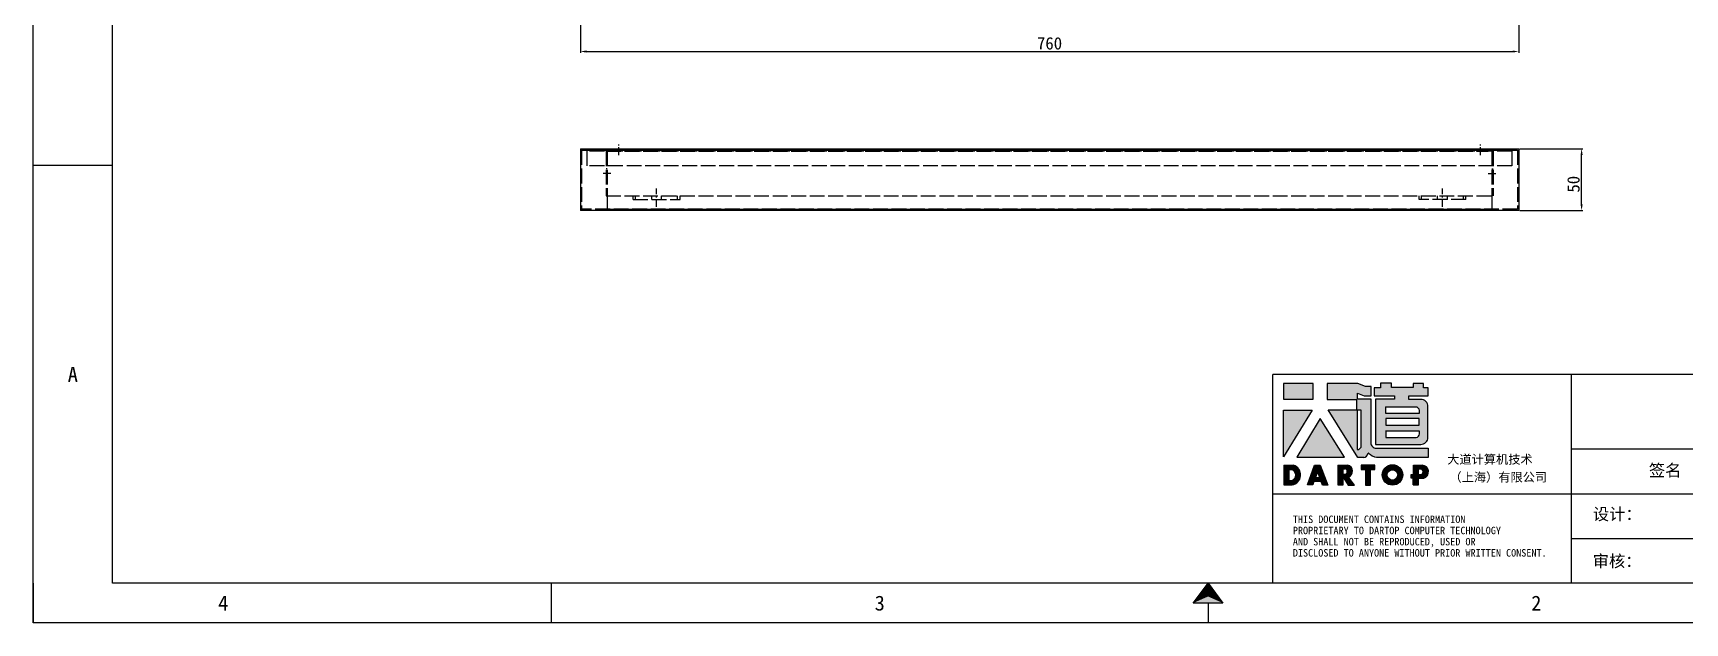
# Model space of a CAD drawing. Header units: millimetres. Extents: x 12436 to 30221, y 8547 to 23793.
# Drawn here: x 12488 to 13826, y 8547 to 9025 of the extents above; entities that cross this region are included whole.
import ezdxf
from ezdxf.enums import TextEntityAlignment as Align

# ---------------------------------------------------------------- set-up
doc = ezdxf.new("R2010")
doc.units = ezdxf.units.MM
doc.header["$PDSIZE"] = -1
for name, pattern in [('ACAD_ISO02W100', [15, 12, -3]), ('CENTER', [10.16, 6.35, -1.27, 1.27, -1.27]), ('DOT', [0.25, 0, -0.25])]:
    doc.linetypes.add(name, pattern=pattern)
doc.layers.add('4', color=7, linetype='Continuous')
doc.layers.add('print', color=30, linetype='Continuous')
doc.styles.add('Dartop', font='SIMFANG.TTF')
doc.styles.add('hzHT', font='SIMHEI.TTF')
doc.dimstyles.new('0', dxfattribs={"dimtxt": 10, "dimasz": 5, "dimexe": 1, "dimexo": 1, "dimgap": 1.524, "dimtad": 1, "dimdec": 0, "dimzin": 0, "dimdsep": 46, "dimtxsty": 'Standard', "dimcen": 2.5, "dimclrd": 4, "dimclre": 4, "dimclrt": 4, "dimadec": 0, "dimazin": 0, "dimtfac": 1, "dimtdec": 0, "dimtmove": 0, "dimatfit": 3, "dimfxl": 1, "dimtzin": 0, "dimarcsym": 0})

# ---------------------------------------------------------------- blocks, each defined once
blk = doc.blocks.new('*D163')
at = {"color": 4, "lineweight": -2}
for p, q in [((13692.2, 8931), (13743.2, 8931)), ((13742.2, 8886), (13742.2, 8926)), ((13692.2, 8881), (13743.2, 8881))]:
    blk.add_line(p, q, dxfattribs=at)
at = {"color": 4}
for points in [[(13741.3, 8926), (13743, 8926), (13742.2, 8931)], [(13741.3, 8886), (13743, 8886), (13742.2, 8881)]]:
    blk.add_solid(points, dxfattribs=at)
at = {"layer": 'Defpoints', "color": 0}
for p in [(13691.2, 8931), (13742.2, 8931), (13691.2, 8881)]:
    blk.add_point(p, dxfattribs=at)
at = {"color": 4, "insert": (13735.6, 8902.3), "char_height": 10, "attachment_point": 5, "rotation": 90}
blk.add_mtext('50', dxfattribs=at)
blk = doc.blocks.new('*D153')
at = {"color": 4, "lineweight": -2}
for p, q in [((12931.2, 9077.9), (12931.2, 9008.8)), ((13691.2, 9077.9), (13691.2, 9008.8)), ((12936.2, 9009.8), (13686.2, 9009.8))]:
    blk.add_line(p, q, dxfattribs=at)
at = {"color": 4}
for points in [[(12936.2, 9010.7), (12936.2, 9009), (12931.2, 9009.8)], [(13686.2, 9010.7), (13686.2, 9009), (13691.2, 9009.8)]]:
    blk.add_solid(points, dxfattribs=at)
at = {"layer": 'Defpoints', "color": 0}
for p in [(12931.2, 9078.9), (13691.2, 9078.9), (13691.2, 9009.8)]:
    blk.add_point(p, dxfattribs=at)
at = {"color": 4, "insert": (13311.2, 9016.4), "char_height": 10, "attachment_point": 5}
blk.add_mtext('760', dxfattribs=at)
blk = doc.blocks.new('*U14')
at = {"color": 254, "linetype": 'Continuous', "extrusion": (0, 0, -1)}
for points in [[(-17, 0.333), (-16.812, 0.25), (-17, 0.5)], [(-17, 0.333), (-17, 0.5), (-17.188, 0.25)], [(-17, 0.333), (-17.188, 0.25), (-16.812, 0.25)]]:
    blk.add_solid(points, dxfattribs=at)
blk = doc.blocks.new('dadao')
for p, q in [((48, 19.2), (44.9, 10.4)), ((44.9, 10.4), (51.2, 10.4)), ((51.2, 10.4), (48, 19.2))]:
    blk.add_line(p, q)
for points in [[(41.8, 121.6), (41.8, 143.7), (-0.4, 143.7), (-0.4, 121.6), (41.8, 121.6)], [(104.8, 122), (104.8, 130.3), (114.1, 126.3), (124.2, 126.3), (124.2, 139.6), (115.9, 139.6), (105.1, 143.9), (61.5, 143.9)], [(61.7, 144), (61.7, 121.3), (103.9, 121.3)], [(113.4, 38.7), (105.1, 38.7), (63, 106.5), (103.9, 106.5), (103.9, 120.9), (103.9, 121.3)], [(109.7, 53.6), (109.7, 106.2), (104.3, 106.2), (104.3, 50.4), (106.6, 50.4)], [(144.6, 94.4), (144.6, 84.8), (192, 84.8), (192, 94.1), (144.9, 94.1)], [(0, 28), (0, 0), (11.8, 0)], [(0.1, 28), (14, 28)], [(76.8, 28.2), (76.8, 0), (84.1, 0), (84.1, 11.1), (91.6, -0.1), (100.3, -0.1), (91.7, 11.1)], [(76.8, 28.2), (90.6, 28.2)], [(120.2, 45), (119.5, 45), (119.5, 44.6)], [(183.7, 0), (183.7, 9.6), (180.6, 9.6), (180.6, 14.9), (183.8, 14.9), (183.8, 28.1), (196.1, 28.1), (196.5, 28.1)], [(7.1, 21.8), (7.1, 6.1), (12, 6.1)], [(7.1, 21.8), (11.4, 21.8)], [(84, 22.7), (84, 15.3), (87.2, 15.3)], [(84, 22.7), (87.3, 22.7)], [(183.7, 0), (190.9, 0), (190.9, 9.6), (198.8, 9.6)], [(194.9, 22.3), (190.8, 22.3), (190.8, 15), (194.4, 15)]]:
    blk.add_lwpolyline(points)
blk.add_lwpolyline([(137.1, 144.2), (137.1, 137.9), (128.3, 137.9), (128.3, 126.5), (157.3, 126.5), (157.3, 121.5), (130.3, 121.5), (130.3, 57.5), (194.4, 57.5, 0.414214), (204.4, 67.5), (204.4, 111.3, 0.414214), (194.4, 121.3), (177.5, 121.3), (177.5, 126.3), (204.7, 126.3), (204.7, 137.7), (198.2, 137.7), (198.2, 143.9), (183.3, 143.9), (183.3, 138), (153, 138), (153, 144.2), (137.1, 144.2)], format="xyb", close=True)
for points in [[(104.8, 122), (123.4, 122), (123.4, 60, 0.414214), (131.4, 52), (204.8, 52), (204.8, 39.1), (131.7, 39.1)], [(144.3, 110.8), (144.3, 101.8), (192.3, 101.8), (192.3, 105.5, 0.414214), (187.3, 110.5), (144.3, 110.5)], [(144.6, 77), (144.6, 67.5), (187.6, 67.5, 0.414214), (192.6, 72.5), (192.6, 76.4), (144.6, 76.4)]]:
    blk.add_lwpolyline(points, format="xyb")
for points in [[(-0.3, 106.2), (40.4, 106.2), (-0.3, 39.7), (-0.3, 106.2)], [(51.7, 94.1), (18.4, 39.3), (86.2, 39.3)], [(43.8, 28.2), (51.8, 28.2), (62.6, -0.1), (55, -0.1), (53.2, 5), (42.9, 5), (41.1, 0), (33.6, 0)], [(110, 28.1), (110, 21.9), (116, 21.9), (116, -0.1), (123.2, -0.1), (123.2, 22), (129.2, 22), (129.2, 28.1), (110, 28.1)]]:
    blk.add_lwpolyline(points, close=True)
for radius in [14.5, 7.44]:
    blk.add_circle((154.2, 14.2), radius)
for centre, radius, start, end in [((99.2, 60.7), 12.6, 305.6399, 325.969), ((9.6, 14.2), 14.4, 278.6604, 72.3203), ((88.6, 19.4), 8.95, 290.6073, 77.2124), ((111.6, 46.7), 8.19, 282.9811, 347.6627), ((136, 61.7), 22.9, 226.7358, 259.3209), ((195.7, 18.6), 9.51, 288.8959, 85.2442), ((8.5, 13.9), 8.49, 294.2143, 69.7177), ((86.4, 19), 3.8, 282.527, 76.7196), ((193.7, 18.7), 3.8, 280.9891, 72.5513)]:
    blk.add_arc(centre, radius, start, end)

msp = doc.modelspace()

# ---------------------------------------------------------------- hatches: boundary and pattern name
for points in [[(13524.748, 8740.72), (13500.64, 8740.72), (13500.64, 8728.125), (13524.748, 8728.125)], [(13523.972, 8719.312), (13500.705, 8719.312), (13500.705, 8681.323)], [(13530.422, 8712.418), (13511.402, 8681.07), (13550.131, 8681.07)], [(13574.723, 8674.656), (13563.716, 8674.656), (13563.716, 8671.164), (13567.15, 8671.164), (13567.15, 8658.58), (13571.262, 8658.58), (13571.262, 8671.172), (13574.723, 8671.172)]]:
    msp.add_hatch(color=0).paths.add_polyline_path(points)
h = msp.add_hatch(color=0)
h.paths.add_polyline_path([(13560.775, 8733.065), (13566.096, 8730.767), (13571.848, 8730.767), (13571.848, 8738.38), (13567.102, 8738.38), (13560.919, 8740.822), (13536.139, 8740.822), (13536.139, 8727.946), (13560.249, 8727.946), (13560.249, 8727.686), (13560.249, 8719.456), (13536.87, 8719.456), (13560.917, 8680.755), (13565.679, 8680.755, 0.27937482), (13569.155, 8684.136), (13569.155, 8684.314), (13569.575, 8684.314, 0.14314537), (13576.131, 8680.978), (13617.918, 8680.978), (13617.918, 8688.317), (13575.953, 8688.317, -0.41421356), (13571.382, 8692.888), (13571.382, 8728.353), (13560.775, 8728.353)])
h.paths.add_polyline_path([(13560.492, 8719.292), (13563.556, 8719.291), (13563.556, 8689.254, -0.08893574), (13561.781, 8687.428), (13560.482, 8687.428)], flags=16)
h = msp.add_hatch(color=0)
h.paths.add_polyline_path([(13617.846, 8737.314), (13614.128, 8737.314), (13614.128, 8740.851), (13605.63, 8740.851), (13605.63, 8737.491), (13588.28, 8737.491), (13588.28, 8741.028), (13579.193, 8741.028), (13579.193, 8737.426), (13574.172, 8737.426), (13574.172, 8730.905), (13590.742, 8730.905), (13590.742, 8728.021), (13575.302, 8728.021), (13575.302, 8691.51), (13611.956, 8691.51, 0.41421356), (13617.669, 8697.223), (13617.669, 8722.227, 0.41421356), (13611.956, 8727.941), (13602.266, 8727.941), (13602.266, 8730.771), (13617.846, 8730.771)])
h.paths.add_polyline_path([(13607.908, 8721.751, -0.41421356), (13610.764, 8718.894), (13610.764, 8716.799), (13583.323, 8716.799), (13583.323, 8721.751)], flags=16)
h.paths.add_polyline_path([(13610.587, 8712.378), (13610.587, 8707.073), (13583.5, 8707.073), (13583.5, 8712.378)], flags=16)
h.paths.add_polyline_path([(13610.941, 8702.298), (13610.941, 8700.026, -0.41421356), (13608.084, 8697.169), (13583.5, 8697.169), (13583.5, 8702.298)], flags=16)
h = msp.add_hatch(color=0)
h.paths.add_polyline_path([(13508.858, 8674.598), (13500.876, 8674.598), (13500.876, 8658.628), (13507.598, 8658.628, 0.79301591)])
h.paths.add_polyline_path([(13507.717, 8662.126), (13504.926, 8662.126), (13504.926, 8671.101), (13507.409, 8671.101, -0.67136089)], flags=16)
h = msp.add_hatch(color=0)
h.paths.add_polyline_path([(13530.482, 8674.73), (13525.926, 8674.73), (13520.068, 8658.611), (13524.383, 8658.611), (13525.398, 8661.468), (13531.244, 8661.468), (13532.281, 8658.577), (13536.631, 8658.577)])
h.paths.add_polyline_path([(13530.127, 8664.547), (13526.505, 8664.547), (13528.283, 8669.612)], flags=16)
h = msp.add_hatch(color=0)
h.paths.add_polyline_path([(13552.624, 8674.719), (13544.773, 8674.719), (13544.773, 8658.602), (13548.922, 8658.602), (13548.922, 8664.991), (13553.186, 8658.545), (13558.199, 8658.545), (13553.292, 8664.951, 0.74405494)])
h.paths.add_polyline_path([(13548.884, 8667.377), (13548.884, 8671.609), (13550.738, 8671.609, -0.79680897), (13550.711, 8667.377)], flags=16)
h = msp.add_hatch(color=0)
h.paths.add_polyline_path([(13580.706, 8666.718, 1), (13597.255, 8666.718, 1)])
h.paths.add_polyline_path([(13593.231, 8666.718, -1), (13584.73, 8666.718, -1)], flags=16)
h = msp.add_hatch(color=0)
h.paths.add_polyline_path([(13613.128, 8674.68), (13612.891, 8674.68), (13605.892, 8674.68), (13605.892, 8667.159), (13604.035, 8667.159), (13604.035, 8664.106), (13605.862, 8664.106), (13605.862, 8658.63), (13609.948, 8658.63), (13609.948, 8664.127), (13614.437, 8664.127, 0.81230381)])
h.paths.add_polyline_path([(13609.887, 8667.18), (13609.887, 8671.387), (13612.212, 8671.387, -0.77821343), (13611.975, 8667.18)], flags=16)

# ---------------------------------------------------------------- linework, layer by layer
at = {"color": 0, "linetype": 'DOT'}
for p, q in [((12487.871, 8578.995), (12487.871, 9932.674)), ((14503.209, 8546.765), (12487.871, 8546.765))]:
    msp.add_line(p, q, dxfattribs=at)
at = {"color": 0}
for p, q in [((12552.332, 8578.995), (12552.332, 9932.674)), ((12552.332, 8917.415), (12487.871, 8917.415)), ((14470.978, 8748.205), (13491.978, 8748.205)), ((13491.978, 8578.995), (13491.978, 8748.205)), ((13733.707, 8748.205), (13733.707, 8578.995)), ((13733.707, 8687.773), (13975.435, 8687.773)), ((13491.978, 8651.514), (13733.707, 8651.514)), ((13733.707, 8651.514), (14470.978, 8651.514)), ((13733.707, 8615.254), (13975.435, 8615.254)), ((12487.871, 8578.995), (12487.871, 8546.765)), ((14470.978, 8578.995), (12552.332, 8578.995)), ((12907.802, 8546.765), (12907.802, 8578.995)), ((13439.604, 8562.88), (13439.604, 8546.765)), ((12487.871, 8546.765), (12487.871, 8546.765))]:
    msp.add_line(p, q, dxfattribs=at)
for p, q in [((12931.221, 8931.002), (13691.221, 8931.002)), ((12931.221, 8931.002), (12931.221, 8881.002)), ((13691.221, 8931.002), (13691.221, 8881.002)), ((13691.221, 8881.002), (12931.221, 8881.002))]:
    msp.add_line(p, q)
at = {"color": 6, "linetype": 'ACAD_ISO02W100'}
for p, q in [((12932.221, 8930.002), (13690.221, 8930.002)), ((12932.221, 8930.002), (12932.221, 8882.002)), ((12936.721, 8930.002), (13685.721, 8930.002)), ((12936.721, 8917.252), (12936.721, 8930.002)), ((13685.721, 8929.002), (12936.721, 8929.002)), ((12951.971, 8930.002), (13666.471, 8930.002)), ((12951.971, 8930.002), (12951.971, 8929.002)), ((12951.971, 8929.002), (13666.471, 8929.002)), ((12951.971, 8929.002), (12951.971, 8893.002)), ((12952.971, 8929.002), (12952.971, 8893.002)), ((12959.271, 8929.002), (12959.271, 8930.002)), ((12965.271, 8929.002), (12965.271, 8930.002)), ((13657.171, 8929.002), (13657.171, 8930.002)), ((13663.171, 8929.002), (13663.171, 8930.002)), ((13669.471, 8929.002), (13669.471, 8882.002)), ((13670.471, 8930.002), (13670.471, 8929.002)), ((13670.471, 8929.002), (13670.471, 8893.002)), ((13685.721, 8930.002), (13685.721, 8929.002)), ((13685.721, 8929.002), (13685.721, 8917.252)), ((13690.221, 8930.002), (13690.221, 8882.002)), ((13685.721, 8917.252), (12936.721, 8917.252)), ((12952.971, 8914.852), (12951.971, 8914.852)), ((13669.471, 8914.852), (13670.471, 8914.852)), ((12952.971, 8907.152), (12951.971, 8907.152)), ((13669.471, 8907.152), (13670.471, 8907.152)), ((12951.971, 8893.002), (13670.471, 8893.002)), ((12952.971, 8893.002), (12952.971, 8882.002)), ((12973.971, 8890.002), (12973.971, 8893.002)), ((12973.971, 8890.002), (13011.971, 8890.002)), ((12975.971, 8890.002), (12975.971, 8893.002)), ((12988.971, 8890.002), (12988.971, 8893.002)), ((12996.971, 8890.002), (12996.971, 8893.002)), ((13009.971, 8890.002), (13009.971, 8893.002)), ((13011.971, 8890.002), (13011.971, 8893.002)), ((13610.471, 8890.002), (13610.471, 8893.002)), ((13648.471, 8890.002), (13610.471, 8890.002)), ((13612.471, 8890.002), (13612.471, 8893.002)), ((13625.471, 8890.002), (13625.471, 8893.002)), ((13633.471, 8890.002), (13633.471, 8893.002)), ((13646.471, 8890.002), (13646.471, 8893.002)), ((13648.471, 8890.002), (13648.471, 8893.002)), ((13669.471, 8893.002), (13669.471, 8882.002)), ((13690.221, 8882.002), (12932.221, 8882.002)), ((12952.971, 8882.002), (13665.471, 8882.002)), ((12979.221, 8882.002), (12979.221, 8881.002)), ((13007.221, 8882.002), (13007.221, 8881.002)), ((13615.221, 8882.002), (13615.221, 8881.002)), ((13643.221, 8882.002), (13643.221, 8881.002))]:
    msp.add_line(p, q, dxfattribs=at)
at = {"color": 1, "linetype": 'CENTER'}
for p, q in [((12962.271, 8925.952), (12962.271, 8934.404)), ((13660.171, 8925.952), (13660.171, 8934.404)), ((12955.926, 8911.002), (12949.693, 8911.002)), ((12992.971, 8883.967), (12992.971, 8898.735)), ((13629.471, 8883.967), (13629.471, 8898.735)), ((13666.516, 8911.002), (13672.75, 8911.002))]:
    msp.add_line(p, q, dxfattribs=at)
at = {"color": 0}
msp.add_lwpolyline([(13439.604, 8578.995), (13451.69, 8562.88), (13427.518, 8562.88), (13439.604, 8578.995)], close=True, dxfattribs=at)
at = {"layer": 'print', "color": 4}
msp.add_lwpolyline([(12487.871, 9964.904), (14535.439, 9964.904), (14535.439, 8546.765), (12487.871, 8546.765)], close=True, dxfattribs=at)

# ---------------------------------------------------------------- block references
at = {"color": 0, "xscale": 0.5713578438844706, "yscale": 0.5713578439317644, "zscale": 0.5713578439414734}
msp.add_blockref('dadao', (13500.876, 8658.628), dxfattribs=at)
at = {"color": 0, "linetype": 'Continuous', "xscale": 64.46088495701406, "yscale": 64.46088495750519, "zscale": 64.46088495749957}
msp.add_blockref('*U14', (12343.769, 8546.765), dxfattribs=at)

# ---------------------------------------------------------------- texts
at = {"color": 0}
for s, height, style, p in [('A', 12.086, 'Dartop', (12520.101, 8748.205)), ('签名', 9.6691, 'hzHT', (13809.837, 8670.43)), ('4', 12.086, 'Dartop', (12641.901, 8562.88)), ('3', 12.086, 'Dartop', (13173.703, 8562.88)), ('2', 12.086, 'Dartop', (13705.505, 8562.88))]:
    msp.add_text(s, height=height, dxfattribs=dict(at, style=style)).set_placement(p, align=Align.MIDDLE_CENTER)
at = {"color": 0, "style": 'hzHT'}
for s, height, p in [('THIS DOCUMENT CONTAINS INFORMATION', 6.04321, (13508.294, 8627.764)), ('设计：', 9.6691, (13751.263, 8630.145)), ('PROPRIETARY TO DARTOP COMPUTER TECHNOLOGY', 6.04321, (13508.294, 8618.7)), ('AND SHALL NOT BE REPRODUCED, USED OR', 6.04321, (13508.294, 8609.635)), ('DISCLOSED TO ANYONE WITHOUT PRIOR WRITTEN CONSENT.', 6.04321, (13508.294, 8600.57)), ('审核：', 9.6691, (13751.119, 8592.07))]:
    msp.add_text(s, height=height, dxfattribs=at).set_placement(p)
at = {"layer": '4', "color": 0, "style": 'hzHT'}
for s, p in [('大道计算机技术', (13633.284, 8675.764)), ('（上海）有限公司', (13635.109, 8661.311))]:
    msp.add_text(s, height=7.2518, dxfattribs=at).set_placement(p)

# ---------------------------------------------------------------- dimensions: what is measured, and where the dimension line sits
dim = msp.add_linear_dim(base=(13691.221, 9009.84), p1=(12931.221, 9078.941), p2=(13691.221, 9078.941), dimstyle='0')
dim.commit()
dim.dimension.update_dxf_attribs({"geometry": '*D153', "text_midpoint": (13311.221, 9016.364)})
dim = msp.add_linear_dim(base=(13742.172, 8931.002), p1=(13691.221, 8881.002), p2=(13691.221, 8931.002), angle=90, dimstyle='0')
dim.commit()
dim.dimension.update_dxf_attribs({"geometry": '*D163', "text_midpoint": (13742.172, 8902.261), "dimtype": 160})

doc.saveas('drawing.dxf')
